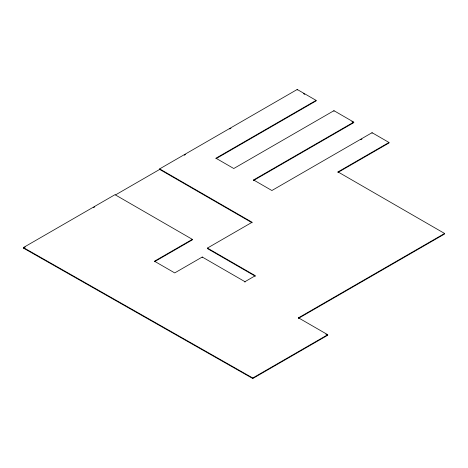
<?xml version="1.0" encoding="UTF-8"?>
<svg xmlns="http://www.w3.org/2000/svg" width="468" height="468" viewBox="0 0 468 468"><rect width="100%" height="100%" fill="white"/><g stroke="black" fill="none" stroke-linecap="round" stroke-linejoin="round"><path stroke-width="0.7" d="M215.923 158.746L316.099 100.907L316.099 100.38L215.923 158.213L233.772 168.515L333.947 110.682L353.75 122.119L353.75 122.645L253.574 180.484L253.574 179.952L271.885 190.523L372.06 132.684L388.984 142.459L388.984 142.992L337.978 172.44L337.978 171.908L444.6 233.468L444.6 234L298.479 318.363L298.479 317.83L327.723 334.714L327.723 335.246L252.767 378.524L23.4 248.093L23.4 247.56L114.988 194.682L192.336 239.341L192.336 239.873L154.458 261.747M252.123 222.803L159.664 169.422L159.664 168.889L297.215 89.476L316.099 100.38M23.4 248.093L25.295 246.999M93.512 207.616L94.776 206.885M115.614 194.852L159.664 169.422M184.269 155.218L185.533 154.487M229.7 128.987L230.964 128.255M253.574 179.952L353.75 122.119M360.717 139.768L361.98 139.037M192.336 239.341L154.458 261.214L174.722 272.914L202.24 257.026L244.957 281.689L255.323 275.705L207.447 248.069L207.447 248.596L255.323 276.237M337.978 171.908L388.984 142.459M207.447 248.069L252.123 222.271L159.664 168.889M298.479 317.83L444.6 233.468M23.4 247.56L252.767 377.992L327.723 334.714M303.51 93.641L304.767 94.366M351.895 121.575L353.75 122.645M325.857 334.17L327.723 335.246M372.06 132.684L372.06 133.216M333.947 110.682L333.947 111.214M297.215 89.476L297.215 90.008M252.767 377.992L252.767 378.524M244.957 281.689L244.957 282.222M202.24 257.026L202.24 257.558"/></g></svg>
